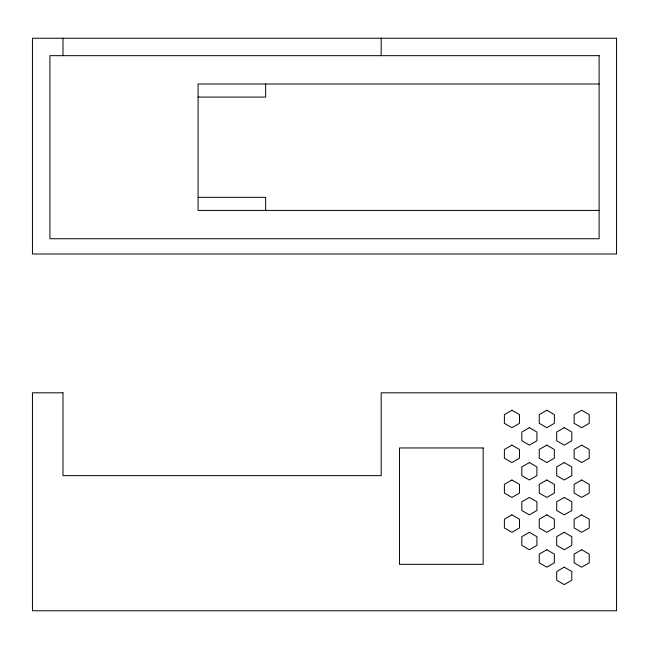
<?xml version="1.0" encoding="UTF-8"?>
<svg xmlns="http://www.w3.org/2000/svg" width="649" height="649" viewBox="0 0 649 649"><rect width="100%" height="100%" fill="white"/><g stroke="black" fill="none" stroke-linecap="round" stroke-linejoin="round"><path stroke-width="0.97" d="M599.116 84.005L198.091 84.005L198.091 210.414L599.116 210.414M198.091 97.082L265.652 97.082L265.652 84.005M198.091 197.337L265.652 197.337L265.652 210.414M381.19 38.234L381.19 55.668M62.985 38.234L62.985 55.668M511.931 410.257L504.387 414.614L504.387 423.335L511.931 427.691L519.484 423.335L519.484 414.614L511.931 410.257M546.807 410.257L539.254 414.614L539.254 423.335L546.807 427.691L554.36 423.335L554.36 414.614L546.807 410.257M529.373 427.691L521.82 432.047L521.82 440.768L529.373 445.125L536.918 440.768L536.918 432.047L529.373 427.691M511.931 445.125L504.387 449.489L504.387 458.202L511.931 462.559L519.484 458.202L519.484 449.489L511.931 445.125M581.674 410.257L574.13 414.614L574.13 423.335L581.674 427.691L589.227 423.335L589.227 414.614L581.674 410.257M564.241 427.691L556.696 432.047L556.696 440.768L564.241 445.125L571.793 440.768L571.793 432.047L564.241 427.691M546.807 445.125L539.254 449.489L539.254 458.202L546.807 462.559L554.36 458.202L554.36 449.489L546.807 445.125M529.373 462.559L521.82 466.923L521.82 475.636L529.373 480L536.918 475.636L536.918 466.923L529.373 462.559M511.931 480L504.387 484.357L504.387 493.078L511.931 497.434L519.484 493.078L519.484 484.357L511.931 480M581.674 445.125L574.13 449.489L574.13 458.202L581.674 462.559L589.227 458.202L589.227 449.489L581.674 445.125M564.241 462.559L556.696 466.923L556.696 475.636L564.241 480L571.793 475.636L571.793 466.923L564.241 462.559M546.807 480L539.254 484.357L539.254 493.078L546.807 497.434L554.36 493.078L554.36 484.357L546.807 480M529.373 497.434L521.82 501.791L521.82 510.512L529.373 514.868L536.918 510.512L536.918 501.791L529.373 497.434M511.931 514.868L504.387 519.232L504.387 527.945L511.931 532.302L519.484 527.945L519.484 519.232L511.931 514.868M581.674 480L574.13 484.357L574.13 493.078L581.674 497.434L589.227 493.078L589.227 484.357L581.674 480M564.241 497.434L556.696 501.791L556.696 510.512L564.241 514.868L571.793 510.512L571.793 501.791L564.241 497.434M546.807 514.868L539.254 519.232L539.254 527.945L546.807 532.302L554.36 527.945L554.36 519.232L546.807 514.868M529.373 532.302L521.82 536.666L521.82 545.379L529.373 549.744L536.918 545.379L536.918 536.666L529.373 532.302M581.674 514.868L574.13 519.232L574.13 527.945L581.674 532.302L589.227 527.945L589.227 519.232L581.674 514.868M564.241 532.302L556.696 536.666L556.696 545.379L564.241 549.744L571.793 545.379L571.793 536.666L564.241 532.302M546.807 549.744L539.254 554.1L539.254 562.821L546.807 567.177L554.36 562.821L554.36 554.1L546.807 549.744M581.674 549.744L574.13 554.1L574.13 562.821L581.674 567.177L589.227 562.821L589.227 554.1L581.674 549.744M564.241 567.177L556.696 571.534L556.696 580.255L564.241 584.611L571.793 580.255L571.793 571.534L564.241 567.177M616.55 38.234L32.45 38.234L32.45 254.002L616.55 254.002L616.55 38.234M599.116 55.668L49.908 55.668L49.908 238.743L599.116 238.743L599.116 55.668M62.985 392.815L32.45 392.815L32.45 610.766L616.55 610.766L616.55 392.815L381.19 392.815L381.19 475.636L62.985 475.636L62.985 392.815M483.164 447.956L399.476 447.956L399.476 564.346L483.164 564.346L483.164 447.956"/></g></svg>
